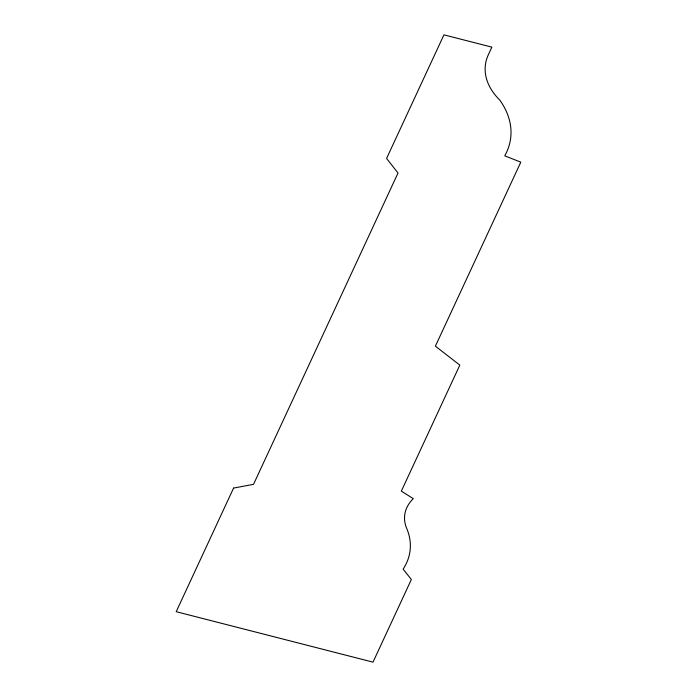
<?xml version="1.0" encoding="UTF-8"?>
<svg xmlns="http://www.w3.org/2000/svg" width="697" height="697" viewBox="0 0 697 697"><rect width="100%" height="100%" fill="white"/><g stroke="black" fill="none" stroke-linecap="round" stroke-linejoin="round"><path stroke-width="1.05" d="M233.573 488.083L176.202 611.696L373 662.15L411.369 579.477L403.101 569.153A97.467 62.652 6.6 0 0 406.647 528.291A58.757 37.769 6.6 0 1 413.277 498.651L401.341 491.124L459.828 365.115L435.39 346.165L520.798 162.166L504.759 155.814A111.694 71.8 6.6 0 0 499.766 100.072A80.765 51.909 6.6 0 1 488.283 54.88L491.873 47.143L443.945 34.85L386.565 158.463L398.022 173.004L253.525 484.328L233.573 488.083"/></g></svg>
